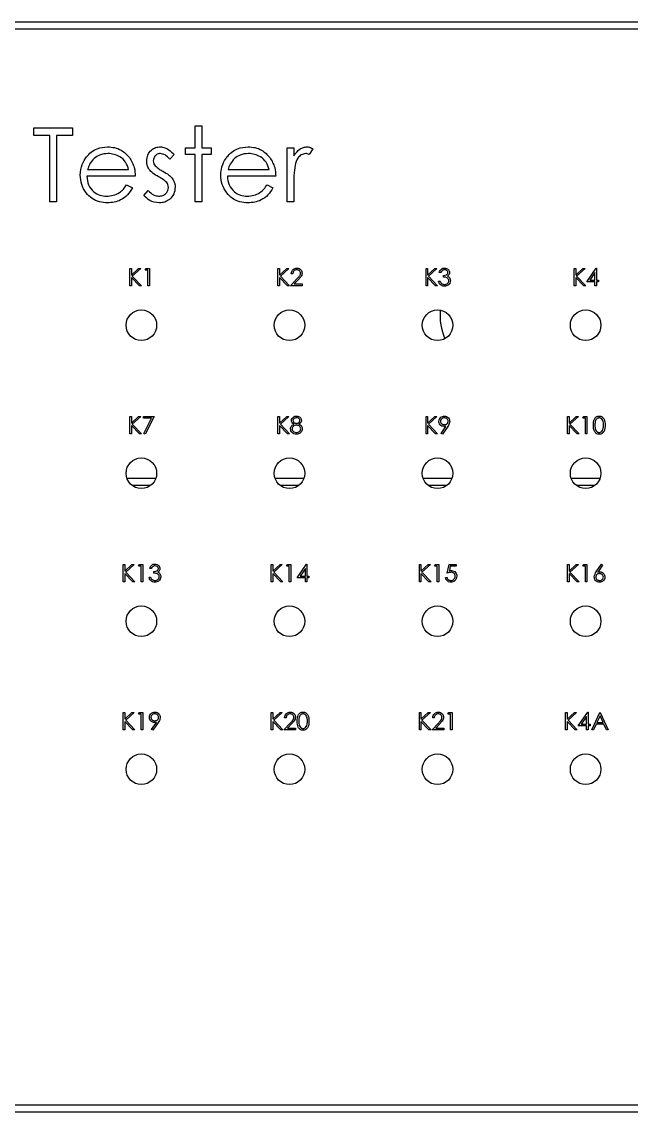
# Model space of a CAD drawing. Header units: millimetres. Extents: x 0 to 589, y 0 to 415.
# Drawn here: x 195.6 to 257.4, y 245 to 355.5 of the extents above; entities that cross this region are included whole.
import ezdxf

# ---------------------------------------------------------------- set-up
doc = ezdxf.new("R2010")
doc.units = ezdxf.units.MM

msp = doc.modelspace()

# ---------------------------------------------------------------- linework, layer by layer
at = {"color": 7, "linetype": 'Continuous', "lineweight": 25}
for p, q in [((137.753, 355.5046), (350.253, 355.5046)), ((350.253, 354.7546), (137.753, 354.7546)), ((213.1953, 344.9469), (213.8684, 344.9469)), ((213.1953, 342.7354), (213.1953, 344.9469)), ((213.8684, 344.9469), (213.8684, 342.7354)), ((196.8492, 344.7546), (200.7915, 344.7546)), ((196.8492, 343.9854), (196.8492, 344.7546)), ((198.4838, 343.9854), (196.8492, 343.9854)), ((198.4838, 337.2546), (198.4838, 343.9854)), ((199.1569, 343.9854), (199.1569, 337.2546)), ((200.7915, 343.9854), (199.1569, 343.9854)), ((200.7915, 344.7546), (200.7915, 343.9854)), ((212.2338, 342.7354), (213.1953, 342.7354)), ((212.2338, 342.0623), (212.2338, 342.7354)), ((213.8684, 342.7354), (214.8299, 342.7354)), ((214.8299, 342.7354), (214.8299, 342.0623)), ((222.5222, 342.7354), (223.1953, 342.7354)), ((222.5222, 337.2546), (222.5222, 342.7354)), ((223.1953, 342.7354), (223.1953, 341.9286)), ((225.1184, 342.6437), (224.7488, 342.0608)), ((211.0799, 342.0518), (210.6232, 341.5815)), ((213.1953, 342.0623), (212.2338, 342.0623)), ((213.1953, 337.2546), (213.1953, 342.0623)), ((213.8684, 342.0623), (213.8684, 337.2546)), ((214.8299, 342.0623), (213.8684, 342.0623)), ((202.3044, 340.5238), (206.4646, 340.5238)), ((216.5352, 340.5238), (220.6953, 340.5238)), ((207.1376, 339.8508), (202.2338, 339.8508)), ((221.3684, 339.8508), (216.4646, 339.8508)), ((206.2512, 338.9854), (206.8492, 338.6714)), ((208.003, 337.9006), (208.4492, 338.4084)), ((220.482, 338.9854), (221.0799, 338.6714)), ((223.1953, 339.0966), (223.1953, 337.2546)), ((199.1569, 337.2546), (198.4838, 337.2546)), ((213.8684, 337.2546), (213.1953, 337.2546)), ((223.1953, 337.2546), (222.5222, 337.2546)), ((206.5864, 330.5046), (206.7434, 330.5046)), ((206.5864, 328.7546), (206.5864, 330.5046)), ((206.7434, 329.8382), (207.4729, 330.5046)), ((206.7434, 330.5046), (206.7434, 329.8382)), ((207.6969, 330.5046), (206.837, 329.7193)), ((207.4729, 330.5046), (207.6969, 330.5046)), ((208.1344, 330.3251), (208.2371, 330.5046)), ((208.2371, 330.5046), (208.5607, 330.5046)), ((208.5607, 330.5046), (208.5607, 328.7546)), ((221.5864, 330.5046), (221.7434, 330.5046)), ((221.5864, 328.7546), (221.5864, 330.5046)), ((221.7434, 329.8382), (222.4729, 330.5046)), ((221.7434, 330.5046), (221.7434, 329.8382)), ((222.6969, 330.5046), (221.837, 329.7193)), ((222.4729, 330.5046), (222.6969, 330.5046)), ((236.5864, 330.5046), (236.7434, 330.5046)), ((236.5864, 328.7546), (236.5864, 330.5046)), ((236.7434, 329.8382), (237.4729, 330.5046)), ((236.7434, 330.5046), (236.7434, 329.8382)), ((237.6969, 330.5046), (236.837, 329.7193)), ((237.4729, 330.5046), (237.6969, 330.5046)), ((251.5864, 330.5046), (251.7434, 330.5046)), ((251.5864, 328.7546), (251.5864, 330.5046)), ((251.7434, 329.8382), (252.4729, 330.5046)), ((251.7434, 330.5046), (251.7434, 329.8382)), ((252.6969, 330.5046), (251.837, 329.7193)), ((252.4729, 330.5046), (252.6969, 330.5046)), ((252.8652, 329.1584), (253.8205, 330.5495)), ((253.8205, 330.5495), (253.8524, 330.5495)), ((253.8524, 330.5495), (253.8524, 329.3379)), ((206.7434, 329.5991), (206.7434, 328.7546)), ((207.555, 328.7546), (206.7434, 329.5991)), ((206.837, 329.7193), (207.7642, 328.7546)), ((208.4037, 330.3251), (208.1344, 330.3251)), ((208.4037, 328.7546), (208.4037, 330.3251)), ((221.7434, 329.5991), (221.7434, 328.7546)), ((222.555, 328.7546), (221.7434, 329.5991)), ((221.837, 329.7193), (222.7642, 328.7546)), ((222.8652, 328.7546), (223.5439, 329.4789)), ((223.0896, 329.9661), (222.9325, 329.9661)), ((223.6778, 329.4014), (223.2399, 328.9341)), ((236.7434, 329.5991), (236.7434, 328.7546)), ((237.555, 328.7546), (236.7434, 329.5991)), ((236.837, 329.7193), (237.7642, 328.7546)), ((238.0896, 330.1008), (237.9325, 330.1008)), ((238.3588, 329.6296), (238.3588, 329.8091)), ((251.7434, 329.5991), (251.7434, 328.7546)), ((252.555, 328.7546), (251.7434, 329.5991)), ((251.837, 329.7193), (252.7642, 328.7546)), ((253.6953, 330.098), (253.1737, 329.3379)), ((253.1737, 329.3379), (253.6953, 329.3379)), ((253.6953, 329.3379), (253.6953, 330.098)), ((253.8524, 329.3379), (254.0543, 329.3379)), ((254.0543, 329.3379), (254.0543, 329.1584)), ((206.7434, 328.7546), (206.5864, 328.7546)), ((207.7642, 328.7546), (207.555, 328.7546)), ((208.5607, 328.7546), (208.4037, 328.7546)), ((221.7434, 328.7546), (221.5864, 328.7546)), ((222.7642, 328.7546), (222.555, 328.7546)), ((224.0543, 328.7546), (222.8652, 328.7546)), ((223.2399, 328.9341), (224.0543, 328.9341)), ((224.0543, 328.9341), (224.0543, 328.7546)), ((236.7434, 328.7546), (236.5864, 328.7546)), ((237.7642, 328.7546), (237.555, 328.7546)), ((237.8652, 329.2258), (238.0222, 329.2258)), ((251.7434, 328.7546), (251.5864, 328.7546)), ((252.7642, 328.7546), (252.555, 328.7546)), ((253.6953, 329.1584), (252.8652, 329.1584)), ((253.6953, 328.7546), (253.6953, 329.1584)), ((253.8524, 328.7546), (253.6953, 328.7546)), ((253.8524, 329.1584), (253.8524, 328.7546)), ((254.0543, 329.1584), (253.8524, 329.1584)), ((206.5864, 315.5046), (206.7434, 315.5046)), ((206.5864, 313.7546), (206.5864, 315.5046)), ((206.7434, 314.8382), (207.4729, 315.5046)), ((206.7434, 315.5046), (206.7434, 314.8382)), ((207.6969, 315.5046), (206.837, 314.7193)), ((207.4729, 315.5046), (207.6969, 315.5046)), ((207.9774, 315.5046), (209.0543, 315.5046)), ((207.9774, 315.3251), (207.9774, 315.5046)), ((208.7886, 315.3251), (207.9774, 315.3251)), ((207.9988, 313.7844), (208.7886, 315.3251)), ((209.0543, 315.5046), (208.1344, 313.7097)), ((221.5864, 315.5046), (221.7434, 315.5046)), ((221.5864, 313.7546), (221.5864, 315.5046)), ((221.7434, 314.8382), (222.4729, 315.5046)), ((221.7434, 315.5046), (221.7434, 314.8382)), ((222.6969, 315.5046), (221.837, 314.7193)), ((222.4729, 315.5046), (222.6969, 315.5046)), ((236.5864, 315.5046), (236.7434, 315.5046)), ((236.5864, 313.7546), (236.5864, 315.5046)), ((236.7434, 314.8382), (237.4729, 315.5046)), ((236.7434, 315.5046), (236.7434, 314.8382)), ((237.6969, 315.5046), (236.837, 314.7193)), ((237.4729, 315.5046), (237.6969, 315.5046)), ((250.9133, 315.5046), (251.0703, 315.5046)), ((250.9133, 313.7546), (250.9133, 315.5046)), ((251.0703, 314.8382), (251.7998, 315.5046)), ((251.0703, 315.5046), (251.0703, 314.8382)), ((252.0239, 315.5046), (251.1639, 314.7193)), ((251.7998, 315.5046), (252.0239, 315.5046)), ((252.4614, 315.3251), (252.5641, 315.5046)), ((252.7306, 315.3251), (252.4614, 315.3251)), ((252.5641, 315.5046), (252.8876, 315.5046)), ((252.7306, 313.7546), (252.7306, 315.3251)), ((252.8876, 315.5046), (252.8876, 313.7546)), ((206.7434, 314.5991), (206.7434, 313.7546)), ((207.555, 313.7546), (206.7434, 314.5991)), ((206.837, 314.7193), (207.7642, 313.7546)), ((221.7434, 314.5991), (221.7434, 313.7546)), ((222.555, 313.7546), (221.7434, 314.5991)), ((221.837, 314.7193), (222.7642, 313.7546)), ((236.7434, 314.5991), (236.7434, 313.7546)), ((237.555, 313.7546), (236.7434, 314.5991)), ((236.837, 314.7193), (237.7642, 313.7546)), ((238.1211, 313.797), (238.6077, 314.5083)), ((238.7854, 314.4978), (238.2466, 313.7097)), ((251.0703, 314.5991), (251.0703, 313.7546)), ((251.8819, 313.7546), (251.0703, 314.5991)), ((251.1639, 314.7193), (252.0912, 313.7546)), ((206.7434, 313.7546), (206.5864, 313.7546)), ((207.7642, 313.7546), (207.555, 313.7546)), ((208.1344, 313.7097), (207.9988, 313.7844)), ((221.7434, 313.7546), (221.5864, 313.7546)), ((222.7642, 313.7546), (222.555, 313.7546)), ((236.7434, 313.7546), (236.5864, 313.7546)), ((237.7642, 313.7546), (237.555, 313.7546)), ((238.2466, 313.7097), (238.1211, 313.797)), ((251.0703, 313.7546), (250.9133, 313.7546)), ((252.0912, 313.7546), (251.8819, 313.7546)), ((252.8876, 313.7546), (252.7306, 313.7546)), ((206.2859, 309.2546), (209.2202, 309.2546)), ((208.6695, 308.5046), (206.8365, 308.5046)), ((221.2859, 309.2546), (224.2202, 309.2546)), ((223.6695, 308.5046), (221.8365, 308.5046)), ((236.2859, 309.2546), (239.2202, 309.2546)), ((238.6695, 308.5046), (236.8365, 308.5046)), ((251.2859, 309.2546), (254.2202, 309.2546)), ((253.6695, 308.5046), (251.8365, 308.5046)), ((205.9133, 300.5046), (206.0703, 300.5046)), ((205.9133, 298.7546), (205.9133, 300.5046)), ((206.0703, 299.8382), (206.7998, 300.5046)), ((206.0703, 300.5046), (206.0703, 299.8382)), ((206.0703, 299.5991), (206.0703, 298.7546)), ((206.8819, 298.7546), (206.0703, 299.5991)), ((207.0239, 300.5046), (206.1639, 299.7193)), ((206.1639, 299.7193), (207.0912, 298.7546)), ((206.7998, 300.5046), (207.0239, 300.5046)), ((207.4614, 300.3251), (207.5641, 300.5046)), ((207.7306, 300.3251), (207.4614, 300.3251)), ((207.5641, 300.5046), (207.8876, 300.5046)), ((207.7306, 298.7546), (207.7306, 300.3251)), ((207.8876, 300.5046), (207.8876, 298.7546)), ((208.7626, 300.1008), (208.6056, 300.1008)), ((209.0319, 299.6296), (209.0319, 299.8091)), ((220.9133, 300.5046), (221.0703, 300.5046)), ((220.9133, 298.7546), (220.9133, 300.5046)), ((221.0703, 299.8382), (221.7998, 300.5046)), ((221.0703, 300.5046), (221.0703, 299.8382)), ((221.0703, 299.5991), (221.0703, 298.7546)), ((221.8819, 298.7546), (221.0703, 299.5991)), ((222.0239, 300.5046), (221.1639, 299.7193)), ((221.1639, 299.7193), (222.0912, 298.7546)), ((221.7998, 300.5046), (222.0239, 300.5046)), ((222.4614, 300.3251), (222.5641, 300.5046)), ((222.7306, 300.3251), (222.4614, 300.3251)), ((222.5641, 300.5046), (222.8876, 300.5046)), ((222.7306, 298.7546), (222.7306, 300.3251)), ((222.8876, 300.5046), (222.8876, 298.7546)), ((223.5383, 299.1584), (224.4936, 300.5495)), ((224.3684, 300.098), (223.8468, 299.3379)), ((224.3684, 299.3379), (224.3684, 300.098)), ((224.4936, 300.5495), (224.5255, 300.5495)), ((224.5255, 300.5495), (224.5255, 299.3379)), ((235.9133, 300.5046), (236.0703, 300.5046)), ((235.9133, 298.7546), (235.9133, 300.5046)), ((236.0703, 299.8382), (236.7998, 300.5046)), ((236.0703, 300.5046), (236.0703, 299.8382)), ((236.0703, 299.5991), (236.0703, 298.7546)), ((236.8819, 298.7546), (236.0703, 299.5991)), ((237.0239, 300.5046), (236.1639, 299.7193)), ((236.1639, 299.7193), (237.0912, 298.7546)), ((236.7998, 300.5046), (237.0239, 300.5046)), ((237.4614, 300.3251), (237.5641, 300.5046)), ((237.7306, 300.3251), (237.4614, 300.3251)), ((237.5641, 300.5046), (237.8876, 300.5046)), ((237.7306, 298.7546), (237.7306, 300.3251)), ((237.8876, 300.5046), (237.8876, 298.7546)), ((238.7402, 299.6296), (238.9197, 300.5046)), ((238.9197, 300.5046), (239.6376, 300.5046)), ((239.0424, 300.3251), (238.9481, 299.8648)), ((239.6376, 300.3251), (239.0424, 300.3251)), ((239.6376, 300.5046), (239.6376, 300.3251)), ((250.9133, 300.5046), (251.0703, 300.5046)), ((250.9133, 298.7546), (250.9133, 300.5046)), ((251.0703, 299.8382), (251.7998, 300.5046)), ((251.0703, 300.5046), (251.0703, 299.8382)), ((251.0703, 299.5991), (251.0703, 298.7546)), ((251.8819, 298.7546), (251.0703, 299.5991)), ((252.0239, 300.5046), (251.1639, 299.7193)), ((251.1639, 299.7193), (252.0912, 298.7546)), ((251.7998, 300.5046), (252.0239, 300.5046)), ((252.4614, 300.3251), (252.5641, 300.5046)), ((252.7306, 300.3251), (252.4614, 300.3251)), ((252.5641, 300.5046), (252.8876, 300.5046)), ((252.7306, 298.7546), (252.7306, 300.3251)), ((252.8876, 300.5046), (252.8876, 298.7546)), ((253.8236, 299.7509), (254.346, 300.5495)), ((254.4669, 300.4545), (254.0045, 299.7474)), ((254.346, 300.5495), (254.4669, 300.4545)), ((206.0703, 298.7546), (205.9133, 298.7546)), ((207.0912, 298.7546), (206.8819, 298.7546)), ((207.8876, 298.7546), (207.7306, 298.7546)), ((208.5383, 299.2258), (208.6953, 299.2258)), ((221.0703, 298.7546), (220.9133, 298.7546)), ((222.0912, 298.7546), (221.8819, 298.7546)), ((222.8876, 298.7546), (222.7306, 298.7546)), ((224.3684, 299.1584), (223.5383, 299.1584)), ((223.8468, 299.3379), (224.3684, 299.3379)), ((224.3684, 298.7546), (224.3684, 299.1584)), ((224.5255, 298.7546), (224.3684, 298.7546)), ((224.5255, 299.3379), (224.7274, 299.3379)), ((224.5255, 299.1584), (224.5255, 298.7546)), ((224.7274, 299.1584), (224.5255, 299.1584)), ((224.7274, 299.3379), (224.7274, 299.1584)), ((236.0703, 298.7546), (235.9133, 298.7546)), ((237.0912, 298.7546), (236.8819, 298.7546)), ((237.8876, 298.7546), (237.7306, 298.7546)), ((238.5607, 299.2033), (238.7178, 299.2033)), ((251.0703, 298.7546), (250.9133, 298.7546)), ((252.0912, 298.7546), (251.8819, 298.7546)), ((252.8876, 298.7546), (252.7306, 298.7546)), ((205.9133, 285.5046), (206.0703, 285.5046)), ((205.9133, 283.7546), (205.9133, 285.5046)), ((206.0703, 284.8382), (206.7998, 285.5046)), ((206.0703, 285.5046), (206.0703, 284.8382)), ((207.0239, 285.5046), (206.1639, 284.7193)), ((206.7998, 285.5046), (207.0239, 285.5046)), ((207.4614, 285.3251), (207.5641, 285.5046)), ((207.7306, 285.3251), (207.4614, 285.3251)), ((207.5641, 285.5046), (207.8876, 285.5046)), ((207.7306, 283.7546), (207.7306, 285.3251)), ((207.8876, 285.5046), (207.8876, 283.7546)), ((220.9133, 285.5046), (221.0703, 285.5046)), ((220.9133, 283.7546), (220.9133, 285.5046)), ((221.0703, 284.8382), (221.7998, 285.5046)), ((221.0703, 285.5046), (221.0703, 284.8382)), ((222.0239, 285.5046), (221.1639, 284.7193)), ((221.7998, 285.5046), (222.0239, 285.5046)), ((235.9133, 285.5046), (236.0703, 285.5046)), ((235.9133, 283.7546), (235.9133, 285.5046)), ((236.0703, 284.8382), (236.7998, 285.5046)), ((236.0703, 285.5046), (236.0703, 284.8382)), ((237.0239, 285.5046), (236.1639, 284.7193)), ((236.7998, 285.5046), (237.0239, 285.5046)), ((238.8075, 285.3251), (238.9102, 285.5046)), ((239.0767, 285.3251), (238.8075, 285.3251)), ((238.9102, 285.5046), (239.2338, 285.5046)), ((239.0767, 283.7546), (239.0767, 285.3251)), ((239.2338, 285.5046), (239.2338, 283.7546)), ((250.7274, 285.5046), (250.8844, 285.5046)), ((250.7274, 283.7546), (250.7274, 285.5046)), ((250.8844, 284.8382), (251.6139, 285.5046)), ((250.8844, 285.5046), (250.8844, 284.8382)), ((251.838, 285.5046), (250.978, 284.7193)), ((251.6139, 285.5046), (251.838, 285.5046)), ((252.0062, 284.1584), (252.9615, 285.5495)), ((252.8364, 285.098), (252.3147, 284.3379)), ((252.8364, 284.3379), (252.8364, 285.098)), ((252.9615, 285.5495), (252.9934, 285.5495)), ((252.9934, 285.5495), (252.9934, 284.3379)), ((253.3748, 283.7546), (254.2049, 285.5046)), ((254.2144, 285.1635), (253.8975, 284.495)), ((254.2049, 285.5046), (254.2274, 285.5046)), ((254.5229, 284.495), (254.2144, 285.1635)), ((254.2274, 285.5046), (255.0351, 283.7546)), ((206.0703, 284.5991), (206.0703, 283.7546)), ((206.8819, 283.7546), (206.0703, 284.5991)), ((206.1639, 284.7193), (207.0912, 283.7546)), ((208.7942, 283.797), (209.2808, 284.5083)), ((209.4585, 284.4978), (208.9197, 283.7097)), ((221.0703, 284.5991), (221.0703, 283.7546)), ((221.8819, 283.7546), (221.0703, 284.5991)), ((221.1639, 284.7193), (222.0912, 283.7546)), ((222.1921, 283.7546), (222.8708, 284.4789)), ((222.4165, 284.9661), (222.2594, 284.9661)), ((223.0047, 284.4014), (222.5669, 283.9341)), ((236.0703, 284.5991), (236.0703, 283.7546)), ((236.8819, 283.7546), (236.0703, 284.5991)), ((236.1639, 284.7193), (237.0912, 283.7546)), ((237.1921, 283.7546), (237.8708, 284.4789)), ((237.4165, 284.9661), (237.2594, 284.9661)), ((238.0047, 284.4014), (237.5669, 283.9341)), ((250.8844, 284.5991), (250.8844, 283.7546)), ((251.696, 283.7546), (250.8844, 284.5991)), ((250.978, 284.7193), (251.9053, 283.7546)), ((252.8364, 284.1584), (252.0062, 284.1584)), ((252.3147, 284.3379), (252.8364, 284.3379)), ((252.8364, 283.7546), (252.8364, 284.1584)), ((252.9934, 284.3379), (253.1953, 284.3379)), ((252.9934, 284.1584), (252.9934, 283.7546)), ((253.1953, 284.1584), (252.9934, 284.1584)), ((253.1953, 284.3379), (253.1953, 284.1584)), ((253.8123, 284.3155), (253.5462, 283.7546)), ((254.6056, 284.3155), (253.8123, 284.3155)), ((253.8975, 284.495), (254.5229, 284.495)), ((254.8643, 283.7546), (254.6056, 284.3155)), ((206.0703, 283.7546), (205.9133, 283.7546)), ((207.0912, 283.7546), (206.8819, 283.7546)), ((207.8876, 283.7546), (207.7306, 283.7546)), ((208.9197, 283.7097), (208.7942, 283.797)), ((221.0703, 283.7546), (220.9133, 283.7546)), ((222.0912, 283.7546), (221.8819, 283.7546)), ((223.3812, 283.7546), (222.1921, 283.7546)), ((222.5669, 283.9341), (223.3812, 283.9341)), ((223.3812, 283.9341), (223.3812, 283.7546)), ((236.0703, 283.7546), (235.9133, 283.7546)), ((237.0912, 283.7546), (236.8819, 283.7546)), ((238.3812, 283.7546), (237.1921, 283.7546)), ((237.5669, 283.9341), (238.3812, 283.9341)), ((238.3812, 283.9341), (238.3812, 283.7546)), ((239.2338, 283.7546), (239.0767, 283.7546)), ((250.8844, 283.7546), (250.7274, 283.7546)), ((251.9053, 283.7546), (251.696, 283.7546)), ((252.9934, 283.7546), (252.8364, 283.7546)), ((253.5462, 283.7546), (253.3748, 283.7546)), ((255.0351, 283.7546), (254.8643, 283.7546)), ((252.4115, 281.2665), (252.158, 281.1859)), ((137.753, 245.7546), (350.253, 245.7546)), ((350.253, 245.0046), (137.753, 245.0046))]:
    msp.add_line(p, q, dxfattribs=at)
for centre in [(207.753, 324.7546), (222.753, 324.7546), (237.753, 324.7546), (252.753, 324.7546), (207.753, 309.7546), (222.753, 309.7546), (237.753, 309.7546), (252.753, 309.7546), (207.753, 294.7546), (222.753, 294.7546), (237.753, 294.7546), (252.753, 294.7546), (207.753, 279.7546), (222.753, 279.7546), (237.753, 279.7546), (252.753, 279.7546)]:
    msp.add_circle(centre, 1.55, dxfattribs=at)
msp.add_arc((244.003, 325.7546), 6, 174.972964, 203.20759, dxfattribs=at)
for points, knots in [([(202.1917, 341.8099), (202.345, 341.9817), (202.6513, 342.3252), (203.3788, 342.7434), (203.972, 342.7981), (204.3341, 342.8315)], [0, 0, 0, 0, 0.28051845, 0.56081063, 1, 1, 1, 1]), ([(204.3341, 342.8315), (204.572, 342.817), (205.0475, 342.7878), (205.861, 342.4804), (206.2834, 342.0285), (206.5412, 341.7528)], [0, 0, 0, 0, 0.28060974, 0.56098118, 1, 1, 1, 1]), ([(208.2915, 341.3937), (208.3114, 341.6035), (208.3513, 342.0228), (208.7168, 342.503), (209.1825, 342.7921), (209.5119, 342.8184), (209.6767, 342.8315)], [0, 0, 0, 0, 0.2799361, 0.55943715, 0.77961067, 1, 1, 1, 1]), ([(209.6767, 342.8315), (209.8307, 342.8142), (210.139, 342.7796), (210.6279, 342.503), (210.9085, 342.2229), (211.0799, 342.0518)], [0, 0, 0, 0, 0.27955314, 0.55970295, 1, 1, 1, 1]), ([(216.4225, 341.8099), (216.5757, 341.9817), (216.8821, 342.3252), (217.6096, 342.7434), (218.2028, 342.7981), (218.5649, 342.8315)], [0, 0, 0, 0, 0.28051845, 0.56081063, 1, 1, 1, 1]), ([(218.5649, 342.8315), (218.8028, 342.817), (219.2782, 342.7878), (220.0918, 342.4804), (220.5142, 342.0285), (220.7719, 341.7528)], [0, 0, 0, 0, 0.28060974, 0.56098118, 1, 1, 1, 1]), ([(223.1953, 341.9286), (223.3836, 342.186), (223.6463, 342.5451), (224.1614, 342.7982), (224.4088, 342.8204), (224.5325, 342.8315)], [0, 0, 0, 0, 0.558787711, 0.779481113, 1, 1, 1, 1]), ([(224.5325, 342.8315), (224.6488, 342.8176), (224.8569, 342.7928), (225.0384, 342.6893), (225.1184, 342.6437)], [0, 0, 0, 0, 0.559243101, 1, 1, 1, 1]), ([(201.5607, 339.98), (201.594, 340.3522), (201.6536, 341.0177), (202.0271, 341.5676), (202.1917, 341.8099)], [0, 0, 0, 0, 0.55942714, 1, 1, 1, 1]), ([(202.9564, 341.6446), (202.7929, 341.4595), (202.5001, 341.1281), (202.3643, 340.7088), (202.3044, 340.5238)], [0, 0, 0, 0, 0.55879532, 1, 1, 1, 1]), ([(204.3687, 342.1584), (204.0779, 342.1332), (203.558, 342.088), (203.1404, 341.7802), (202.9564, 341.6446)], [0, 0, 0, 0, 0.5594582, 1, 1, 1, 1]), ([(206.4646, 340.5238), (206.3822, 340.7834), (206.2179, 341.3015), (205.6422, 341.8232), (205.004, 342.1084), (204.5805, 342.1418), (204.3687, 342.1584)], [0, 0, 0, 0, 0.28013819, 0.55919443, 0.77959768, 1, 1, 1, 1]), ([(206.5412, 341.7528), (206.7364, 341.4231), (207.0857, 340.8331), (207.1217, 340.1514), (207.1376, 339.8508)], [0, 0, 0, 0, 0.55889682, 1, 1, 1, 1]), ([(209.6767, 342.1584), (209.5701, 342.1444), (209.3568, 342.1163), (209.1303, 341.9089), (208.9873, 341.672), (208.9721, 341.5045), (208.9646, 341.4208)], [0, 0, 0, 0, 0.27931289, 0.55907152, 0.77951776, 1, 1, 1, 1]), ([(210.6232, 341.5815), (210.4787, 341.747), (210.2217, 342.0414), (209.8427, 342.1228), (209.6767, 342.1584)], [0, 0, 0, 0, 0.56204545, 1, 1, 1, 1]), ([(215.7915, 339.98), (215.8248, 340.3522), (215.8844, 341.0177), (216.2579, 341.5676), (216.4225, 341.8099)], [0, 0, 0, 0, 0.55942714, 1, 1, 1, 1]), ([(217.1872, 341.6446), (217.0236, 341.4595), (216.7309, 341.1281), (216.5951, 340.7088), (216.5352, 340.5238)], [0, 0, 0, 0, 0.55879532, 1, 1, 1, 1]), ([(218.5995, 342.1584), (218.3086, 342.1332), (217.7888, 342.088), (217.3712, 341.7802), (217.1872, 341.6446)], [0, 0, 0, 0, 0.559458199, 1, 1, 1, 1]), ([(220.6953, 340.5238), (220.613, 340.7834), (220.4487, 341.3015), (219.873, 341.8232), (219.2347, 342.1084), (218.8112, 342.1418), (218.5995, 342.1584)], [0, 0, 0, 0, 0.28013819, 0.55919443, 0.77959768, 1, 1, 1, 1]), ([(220.7719, 341.7528), (220.9672, 341.4231), (221.3164, 340.8331), (221.3525, 340.1514), (221.3684, 339.8508)], [0, 0, 0, 0, 0.55889682, 1, 1, 1, 1]), ([(224.4048, 342.1584), (224.2463, 342.124), (223.9281, 342.0547), (223.5199, 341.6133), (223.3931, 341.2188), (223.3155, 340.9776)], [0, 0, 0, 0, 0.2783358, 0.55876808, 1, 1, 1, 1]), ([(224.7488, 342.0608), (224.6873, 342.0893), (224.5776, 342.1403), (224.4575, 342.1529), (224.4048, 342.1584)], [0, 0, 0, 0, 0.560395688, 1, 1, 1, 1]), ([(208.5424, 340.5494), (208.4609, 340.6972), (208.3152, 340.9615), (208.2987, 341.2616), (208.2915, 341.3937)], [0, 0, 0, 0, 0.559586814, 1, 1, 1, 1]), ([(209.4874, 339.8012), (209.2877, 339.9127), (208.9315, 340.1115), (208.6612, 340.4157), (208.5424, 340.5494)], [0, 0, 0, 0, 0.56065905, 1, 1, 1, 1]), ([(208.9646, 341.4208), (208.9769, 341.3192), (208.9989, 341.1375), (209.1044, 340.989), (209.1509, 340.9235)], [0, 0, 0, 0, 0.55905389, 1, 1, 1, 1]), ([(209.1509, 340.9235), (209.2845, 340.801), (209.5236, 340.5818), (209.8081, 340.4269), (209.9336, 340.3586)], [0, 0, 0, 0, 0.55901781, 1, 1, 1, 1]), ([(209.9336, 340.3586), (210.1409, 340.2433), (210.5106, 340.0377), (210.7955, 339.7262), (210.9207, 339.5893)], [0, 0, 0, 0, 0.56064858, 1, 1, 1, 1]), ([(223.3155, 340.9776), (223.2712, 340.628), (223.192, 340.0032), (223.1943, 339.3738), (223.1953, 339.0966)], [0, 0, 0, 0, 0.55963604, 1, 1, 1, 1]), ([(204.3176, 337.1584), (204.0428, 337.175), (203.4936, 337.2081), (202.725, 337.5587), (202.1109, 338.1873), (201.6489, 339.0079), (201.5901, 339.656), (201.5607, 339.98)], [0, 0, 0, 0, 0.18693718, 0.37348017, 0.5601208, 0.78009287, 1, 1, 1, 1]), ([(202.2338, 339.8508), (202.2683, 339.5538), (202.3372, 338.9605), (202.8676, 338.2888), (203.533, 337.8889), (203.9999, 337.8507), (204.2335, 337.8315)], [0, 0, 0, 0, 0.27996312, 0.55935886, 0.77952556, 1, 1, 1, 1]), ([(210.3182, 339.2363), (210.1746, 339.3583), (209.9177, 339.5767), (209.6191, 339.7325), (209.4874, 339.8012)], [0, 0, 0, 0, 0.55907441, 1, 1, 1, 1]), ([(210.503, 338.7134), (210.4931, 338.8202), (210.4754, 339.0111), (210.3663, 339.1674), (210.3182, 339.2363)], [0, 0, 0, 0, 0.55960297, 1, 1, 1, 1]), ([(210.9207, 339.5893), (211.0037, 339.4413), (211.1522, 339.1767), (211.1688, 338.8749), (211.1761, 338.742)], [0, 0, 0, 0, 0.55946586, 1, 1, 1, 1]), ([(218.5484, 337.1584), (218.2735, 337.175), (217.7244, 337.2081), (216.9558, 337.5587), (216.3417, 338.1873), (215.8797, 339.0079), (215.8209, 339.656), (215.7915, 339.98)], [0, 0, 0, 0, 0.18693718, 0.37348017, 0.5601208, 0.78009287, 1, 1, 1, 1]), ([(216.4646, 339.8508), (216.499, 339.5538), (216.5679, 338.9605), (217.0984, 338.2888), (217.7638, 337.8889), (218.2306, 337.8507), (218.4643, 337.8315)], [0, 0, 0, 0, 0.27996312, 0.55935886, 0.77952556, 1, 1, 1, 1]), ([(204.2335, 337.8315), (204.4606, 337.8504), (204.9148, 337.8883), (205.5087, 338.1464), (205.9466, 338.5432), (206.1496, 338.8379), (206.2512, 338.9854)], [0, 0, 0, 0, 0.27990087, 0.55970057, 0.77953561, 1, 1, 1, 1]), ([(206.8492, 338.6714), (206.6963, 338.422), (206.3908, 337.9235), (205.7151, 337.4443), (205.0044, 337.1907), (204.5467, 337.1692), (204.3176, 337.1584)], [0, 0, 0, 0, 0.28003982, 0.55964987, 0.77969564, 1, 1, 1, 1]), ([(208.4492, 338.4084), (208.6196, 338.2347), (208.9233, 337.925), (209.3487, 337.86), (209.5355, 337.8315)], [0, 0, 0, 0, 0.56083312, 1, 1, 1, 1]), ([(209.5355, 337.8315), (209.6718, 337.8453), (209.9443, 337.8729), (210.2579, 338.1035), (210.4675, 338.3923), (210.4912, 338.6064), (210.503, 338.7134)], [0, 0, 0, 0, 0.279988072, 0.559745218, 0.779962802, 1, 1, 1, 1]), ([(211.1761, 338.742), (211.1488, 338.5061), (211.0942, 338.0342), (210.6579, 337.5113), (210.1262, 337.2022), (209.7555, 337.173), (209.57, 337.1584)], [0, 0, 0, 0, 0.27954827, 0.55922554, 0.77947533, 1, 1, 1, 1]), ([(218.4643, 337.8315), (218.6914, 337.8504), (219.1455, 337.8883), (219.7394, 338.1464), (220.1774, 338.5432), (220.3804, 338.8379), (220.482, 338.9854)], [0, 0, 0, 0, 0.27990087, 0.55970057, 0.77953561, 1, 1, 1, 1]), ([(221.0799, 338.6714), (220.9271, 338.422), (220.6216, 337.9235), (219.9459, 337.4443), (219.2352, 337.1907), (218.7774, 337.1692), (218.5484, 337.1584)], [0, 0, 0, 0, 0.28003982, 0.55964987, 0.77969564, 1, 1, 1, 1]), ([(209.57, 337.1584), (209.2298, 337.2021), (208.6216, 337.28), (208.1922, 337.7108), (208.003, 337.9006)], [0, 0, 0, 0, 0.55928906, 1, 1, 1, 1]), ([(222.9325, 329.9661), (222.9427, 330.0512), (222.9631, 330.2212), (223.1124, 330.4156), (223.3024, 330.5323), (223.4362, 330.5438), (223.5032, 330.5495)], [0, 0, 0, 0, 0.28002908, 0.55951459, 0.77966753, 1, 1, 1, 1]), ([(223.5032, 330.5495), (223.5812, 330.5422), (223.7372, 330.5276), (223.9104, 330.3851), (224.0153, 330.2122), (224.0264, 330.0902), (224.0319, 330.0292)], [0, 0, 0, 0, 0.2798903, 0.55922373, 0.77958237, 1, 1, 1, 1]), ([(237.9325, 330.1008), (237.9527, 330.1681), (237.9929, 330.3024), (238.1267, 330.4512), (238.2885, 330.5366), (238.3984, 330.5452), (238.4534, 330.5495)], [0, 0, 0, 0, 0.28028774, 0.55967968, 0.77974654, 1, 1, 1, 1]), ([(238.4534, 330.5495), (238.5243, 330.5419), (238.6659, 330.5267), (238.8354, 330.4142), (238.9431, 330.2616), (238.9574, 330.1504), (238.9646, 330.0948)], [0, 0, 0, 0, 0.28008496, 0.55986833, 0.78009915, 1, 1, 1, 1]), ([(223.4952, 330.37), (223.4354, 330.3639), (223.3159, 330.3517), (223.1809, 330.2426), (223.1082, 330.1056), (223.0958, 330.0127), (223.0896, 329.9661)], [0, 0, 0, 0, 0.27969874, 0.55884664, 0.77917619, 1, 1, 1, 1]), ([(223.8748, 330.0152), (223.8675, 330.0693), (223.8527, 330.1777), (223.7459, 330.2922), (223.6229, 330.3603), (223.5377, 330.3667), (223.4952, 330.37)], [0, 0, 0, 0, 0.27912577, 0.55897835, 0.77935005, 1, 1, 1, 1]), ([(223.5439, 329.4789), (223.6278, 329.5653), (223.7447, 329.6856), (223.8607, 329.8723), (223.8701, 329.9676), (223.8748, 330.0152)], [0, 0, 0, 0, 0.56071723, 0.78053212, 1, 1, 1, 1]), ([(224.0319, 330.0292), (224.0248, 329.9598), (224.0105, 329.8209), (223.8706, 329.611), (223.751, 329.481), (223.6778, 329.4014)], [0, 0, 0, 0, 0.279287894, 0.559153784, 1, 1, 1, 1]), ([(238.4555, 330.37), (238.41, 330.3664), (238.3192, 330.3591), (238.1745, 330.2716), (238.1218, 330.1656), (238.0896, 330.1008)], [0, 0, 0, 0, 0.28063596, 0.56036441, 1, 1, 1, 1]), ([(238.3588, 329.8091), (238.4576, 329.8182), (238.6059, 329.8319), (238.7509, 329.9346), (238.8005, 330.0217), (238.8052, 330.0709), (238.8075, 330.0955)], [0, 0, 0, 0, 0.49941848, 0.74901596, 0.87454371, 1, 1, 1, 1]), ([(238.8972, 329.2594), (238.8947, 329.2899), (238.8896, 329.351), (238.8351, 329.4613), (238.6723, 329.6121), (238.4842, 329.6226), (238.3588, 329.6296)], [0, 0, 0, 0, 0.12558702, 0.25119068, 0.50060497, 1, 1, 1, 1]), ([(238.8075, 330.0955), (238.7986, 330.1413), (238.7808, 330.2333), (238.6469, 330.3466), (238.528, 330.3611), (238.4555, 330.37)], [0, 0, 0, 0, 0.27885899, 0.56007424, 1, 1, 1, 1]), ([(238.9646, 330.0948), (238.9617, 330.0544), (238.956, 329.9735), (238.893, 329.8392), (238.8105, 329.7744), (238.7602, 329.7348)], [0, 0, 0, 0, 0.28050821, 0.56079232, 1, 1, 1, 1]), ([(238.7602, 329.7348), (238.8009, 329.7135), (238.8737, 329.6755), (238.9266, 329.613), (238.9498, 329.5854)], [0, 0, 0, 0, 0.55979451, 1, 1, 1, 1]), ([(238.9498, 329.5854), (238.9834, 329.5319), (239.0434, 329.4361), (239.051, 329.3239), (239.0543, 329.2745)], [0, 0, 0, 0, 0.55941908, 1, 1, 1, 1]), ([(238.4489, 328.7097), (238.3686, 328.7168), (238.2082, 328.7308), (238.0188, 328.8652), (237.9088, 329.042), (237.8797, 329.1644), (237.8652, 329.2258)], [0, 0, 0, 0, 0.279885901, 0.558978536, 0.77926287, 1, 1, 1, 1]), ([(238.0222, 329.2258), (238.0383, 329.1749), (238.0668, 329.0841), (238.1311, 329.0145), (238.1593, 328.9839)], [0, 0, 0, 0, 0.56069443, 1, 1, 1, 1]), ([(238.1593, 328.9839), (238.2096, 328.9524), (238.2996, 328.8961), (238.4051, 328.8913), (238.4517, 328.8892)], [0, 0, 0, 0, 0.55874795, 1, 1, 1, 1]), ([(239.0543, 329.2745), (239.0417, 329.1886), (239.0166, 329.0168), (238.8524, 328.828), (238.6522, 328.7254), (238.5167, 328.715), (238.4489, 328.7097)], [0, 0, 0, 0, 0.279304, 0.55883826, 0.77927695, 1, 1, 1, 1]), ([(238.4517, 328.8892), (238.5124, 328.8933), (238.6335, 328.9014), (238.7801, 328.9922), (238.8796, 329.1168), (238.8914, 329.2119), (238.8972, 329.2594)], [0, 0, 0, 0, 0.280599066, 0.560150946, 0.780302577, 1, 1, 1, 1]), ([(222.9549, 315.1004), (222.9673, 315.1705), (222.9922, 315.3108), (223.1366, 315.4562), (223.3014, 315.5361), (223.4123, 315.545), (223.4678, 315.5495)], [0, 0, 0, 0, 0.27880576, 0.55845725, 0.77915951, 1, 1, 1, 1]), ([(223.2105, 314.7295), (223.1354, 314.7794), (223.0304, 314.849), (222.9638, 314.9962), (222.9579, 315.0657), (222.9549, 315.1004)], [0, 0, 0, 0, 0.557752176, 0.778932418, 1, 1, 1, 1]), ([(223.459, 315.37), (223.4131, 315.3669), (223.3212, 315.3607), (223.2086, 315.2961), (223.1268, 315.2062), (223.1169, 315.134), (223.112, 315.098)], [0, 0, 0, 0, 0.28065066, 0.56056555, 0.78062036, 1, 1, 1, 1]), ([(223.112, 315.098), (223.1218, 315.0516), (223.1414, 314.9584), (223.2454, 314.8703), (223.3544, 314.8172), (223.4284, 314.8118), (223.4654, 314.8091)], [0, 0, 0, 0, 0.2777214, 0.55822362, 0.77907158, 1, 1, 1, 1]), ([(223.8075, 315.1015), (223.7981, 315.1464), (223.7793, 315.2366), (223.6504, 315.3529), (223.5316, 315.3635), (223.459, 315.37)], [0, 0, 0, 0, 0.27897114, 0.55991878, 1, 1, 1, 1]), ([(223.4654, 314.8091), (223.5118, 314.814), (223.6045, 314.8239), (223.7169, 314.8948), (223.7904, 314.9927), (223.8018, 315.0652), (223.8075, 315.1015)], [0, 0, 0, 0, 0.28023702, 0.56014541, 0.78043479, 1, 1, 1, 1]), ([(223.4678, 315.5495), (223.5376, 315.5418), (223.6771, 315.5265), (223.8407, 315.4109), (223.9444, 315.2598), (223.9579, 315.1502), (223.9646, 315.0955)], [0, 0, 0, 0, 0.27992887, 0.55962291, 0.7799456, 1, 1, 1, 1]), ([(223.9646, 315.0955), (223.9606, 315.0519), (223.9528, 314.9646), (223.8698, 314.8267), (223.7743, 314.7664), (223.716, 314.7295)], [0, 0, 0, 0, 0.280158908, 0.560242954, 1, 1, 1, 1]), ([(237.8876, 315.0135), (237.8972, 315.0943), (237.9163, 315.2559), (238.0709, 315.4315), (238.2549, 315.5319), (238.3814, 315.5436), (238.4447, 315.5495)], [0, 0, 0, 0, 0.27953837, 0.55885101, 0.77945231, 1, 1, 1, 1]), ([(238.4236, 314.495), (238.3457, 314.5034), (238.1899, 314.5201), (238.0134, 314.6581), (237.9038, 314.8297), (237.893, 314.9522), (237.8876, 315.0135)], [0, 0, 0, 0, 0.2798143, 0.55948851, 0.77963512, 1, 1, 1, 1]), ([(238.4366, 315.37), (238.382, 315.3647), (238.2729, 315.3541), (238.1447, 315.2659), (238.0587, 315.151), (238.0494, 315.0651), (238.0447, 315.0222)], [0, 0, 0, 0, 0.28009213, 0.56001055, 0.78013051, 1, 1, 1, 1]), ([(238.0447, 315.0222), (238.0536, 314.9666), (238.0713, 314.8549), (238.1913, 314.7453), (238.3212, 314.6835), (238.4089, 314.6775), (238.4527, 314.6745)], [0, 0, 0, 0, 0.27847246, 0.55842362, 0.77909763, 1, 1, 1, 1]), ([(238.8299, 315.0222), (238.8218, 315.0768), (238.8055, 315.1863), (238.6916, 315.2968), (238.5655, 315.3609), (238.4796, 315.367), (238.4366, 315.37)], [0, 0, 0, 0, 0.27872193, 0.55856931, 0.77917115, 1, 1, 1, 1]), ([(238.4447, 315.5495), (238.5242, 315.5401), (238.6832, 315.5214), (238.8636, 315.3786), (238.9681, 315.1989), (238.9807, 315.0741), (238.987, 315.0117)], [0, 0, 0, 0, 0.27972987, 0.55916331, 0.77961164, 1, 1, 1, 1]), ([(238.4527, 314.6745), (238.5067, 314.6788), (238.6145, 314.6875), (238.7405, 314.7775), (238.8178, 314.8954), (238.8259, 314.98), (238.8299, 315.0222)], [0, 0, 0, 0, 0.28031929, 0.55952988, 0.77975279, 1, 1, 1, 1]), ([(238.987, 315.0117), (238.9693, 314.9079), (238.9377, 314.722), (238.8321, 314.5665), (238.7854, 314.4978)], [0, 0, 0, 0, 0.5581895, 1, 1, 1, 1]), ([(253.5383, 314.6289), (253.545, 314.8379), (253.5535, 315.0994), (253.7166, 315.3623), (253.8302, 315.4667), (253.9699, 315.537), (254.0722, 315.5453), (254.1234, 315.5495)], [0, 0, 0, 0, 0.498702037, 0.624176517, 0.749467487, 0.874745289, 1, 1, 1, 1]), ([(254.1286, 315.37), (254.0885, 315.366), (254.0082, 315.358), (253.9018, 315.2964), (253.8169, 315.2104), (253.7011, 314.9973), (253.6979, 314.7929), (253.6953, 314.6296)], [0, 0, 0, 0, 0.12513878, 0.25041818, 0.37551888, 0.50084712, 1, 1, 1, 1]), ([(254.1234, 315.5495), (254.1749, 315.5454), (254.2779, 315.5371), (254.4656, 315.4458), (254.7022, 315.1538), (254.7173, 314.8389), (254.7274, 314.6289)], [0, 0, 0, 0, 0.12560007, 0.25119689, 0.50058134, 1, 1, 1, 1]), ([(254.5703, 314.6296), (254.5638, 314.7921), (254.5541, 315.0355), (254.3904, 315.276), (254.2488, 315.3573), (254.1687, 315.3658), (254.1286, 315.37)], [0, 0, 0, 0, 0.50007152, 0.74902056, 0.87459845, 1, 1, 1, 1]), ([(222.8652, 314.2499), (222.871, 314.3084), (222.8825, 314.4253), (223, 314.6068), (223.1306, 314.683), (223.2105, 314.7295)], [0, 0, 0, 0, 0.279986569, 0.559901269, 1, 1, 1, 1]), ([(223.4573, 313.7097), (223.3726, 313.715), (223.2038, 313.7256), (223.0066, 313.8675), (222.8877, 314.0524), (222.8727, 314.1841), (222.8652, 314.2499)], [0, 0, 0, 0, 0.2805448, 0.55926917, 0.77981565, 1, 1, 1, 1]), ([(223.4692, 314.6296), (223.4077, 314.6244), (223.2848, 314.6139), (223.14, 314.5159), (223.04, 314.3893), (223.0282, 314.2929), (223.0222, 314.2447)], [0, 0, 0, 0, 0.28028291, 0.56013772, 0.78029828, 1, 1, 1, 1]), ([(223.0222, 314.2447), (223.0321, 314.1863), (223.0518, 314.0694), (223.2136, 313.9153), (223.366, 313.8991), (223.459, 313.8892)], [0, 0, 0, 0, 0.27983339, 0.56019821, 1, 1, 1, 1]), ([(223.9218, 313.9018), (223.8463, 313.8377), (223.711, 313.7228), (223.5351, 313.7137), (223.4573, 313.7097)], [0, 0, 0, 0, 0.55775788, 1, 1, 1, 1]), ([(223.459, 313.8892), (223.5193, 313.8933), (223.6396, 313.9016), (223.7848, 313.9935), (223.8803, 314.1197), (223.8916, 314.214), (223.8972, 314.2612)], [0, 0, 0, 0, 0.28060166, 0.55996183, 0.78017966, 1, 1, 1, 1]), ([(223.8972, 314.2612), (223.887, 314.3193), (223.8664, 314.4359), (223.7422, 314.5513), (223.6073, 314.6198), (223.5153, 314.6263), (223.4692, 314.6296)], [0, 0, 0, 0, 0.27830326, 0.55850937, 0.77914626, 1, 1, 1, 1]), ([(223.716, 314.7295), (223.8152, 314.6694), (223.9536, 314.5855), (224.0442, 314.3983), (224.0509, 314.309), (224.0543, 314.2643)], [0, 0, 0, 0, 0.55827137, 0.77908878, 1, 1, 1, 1]), ([(224.0543, 314.2643), (224.0473, 314.1898), (224.0347, 314.0567), (223.9563, 313.9492), (223.9218, 313.9018)], [0, 0, 0, 0, 0.55934596, 1, 1, 1, 1]), ([(238.6077, 314.5083), (238.5734, 314.5042), (238.5123, 314.4968), (238.4507, 314.4956), (238.4236, 314.495)], [0, 0, 0, 0, 0.55994417, 1, 1, 1, 1]), ([(254.1234, 313.7097), (254.0723, 313.7139), (253.9701, 313.7222), (253.7843, 313.8138), (253.5544, 314.1079), (253.5447, 314.4204), (253.5383, 314.6289)], [0, 0, 0, 0, 0.125550731, 0.251090004, 0.50025013, 1, 1, 1, 1]), ([(253.6953, 314.6296), (253.6966, 314.466), (253.6985, 314.2211), (253.8666, 313.9822), (254.0085, 313.9021), (254.0886, 313.8935), (254.1286, 313.8892)], [0, 0, 0, 0, 0.50029125, 0.74908604, 0.87460621, 1, 1, 1, 1]), ([(254.7274, 314.6289), (254.7176, 314.4189), (254.7029, 314.104), (254.465, 313.8139), (254.2778, 313.7222), (254.1748, 313.7139), (254.1234, 313.7097)], [0, 0, 0, 0, 0.49940654, 0.74874274, 0.87437238, 1, 1, 1, 1]), ([(254.1286, 313.8892), (254.1764, 313.8952), (254.2721, 313.9072), (254.4198, 314.0071), (254.4721, 314.1205), (254.5041, 314.1896)], [0, 0, 0, 0, 0.2802572, 0.56078111, 1, 1, 1, 1]), ([(254.5041, 314.1896), (254.5264, 314.2703), (254.5662, 314.4145), (254.5691, 314.5638), (254.5703, 314.6296)], [0, 0, 0, 0, 0.559598792, 1, 1, 1, 1]), ([(208.6056, 300.1008), (208.6257, 300.1681), (208.666, 300.3024), (208.7997, 300.4512), (208.9615, 300.5366), (209.0715, 300.5452), (209.1265, 300.5495)], [0, 0, 0, 0, 0.28028774, 0.55967968, 0.77974654, 1, 1, 1, 1]), ([(209.1286, 300.37), (209.0831, 300.3664), (208.9922, 300.3591), (208.8476, 300.2716), (208.7949, 300.1656), (208.7626, 300.1008)], [0, 0, 0, 0, 0.28063596, 0.56036441, 1, 1, 1, 1]), ([(209.0319, 299.8091), (209.1307, 299.8182), (209.279, 299.8319), (209.4239, 299.9346), (209.4735, 300.0217), (209.4782, 300.0709), (209.4806, 300.0955)], [0, 0, 0, 0, 0.49941848, 0.74901596, 0.87454371, 1, 1, 1, 1]), ([(209.5703, 299.2594), (209.5678, 299.2899), (209.5627, 299.351), (209.5082, 299.4613), (209.3454, 299.6121), (209.1573, 299.6226), (209.0319, 299.6296)], [0, 0, 0, 0, 0.12558702, 0.25119068, 0.50060497, 1, 1, 1, 1]), ([(209.1265, 300.5495), (209.1974, 300.5419), (209.339, 300.5267), (209.5085, 300.4142), (209.6161, 300.2616), (209.6305, 300.1504), (209.6376, 300.0948)], [0, 0, 0, 0, 0.28008496, 0.55986833, 0.78009915, 1, 1, 1, 1]), ([(209.4806, 300.0955), (209.4717, 300.1413), (209.4539, 300.2333), (209.3199, 300.3466), (209.2011, 300.3611), (209.1286, 300.37)], [0, 0, 0, 0, 0.27885899, 0.56007424, 1, 1, 1, 1]), ([(209.6376, 300.0948), (209.6348, 300.0544), (209.6291, 299.9735), (209.566, 299.8392), (209.4836, 299.7744), (209.4333, 299.7348)], [0, 0, 0, 0, 0.28050821, 0.56079232, 1, 1, 1, 1]), ([(209.4333, 299.7348), (209.474, 299.7135), (209.5468, 299.6755), (209.5996, 299.613), (209.6229, 299.5854)], [0, 0, 0, 0, 0.559794511, 1, 1, 1, 1]), ([(209.6229, 299.5854), (209.6565, 299.5319), (209.7165, 299.4361), (209.724, 299.3239), (209.7274, 299.2745)], [0, 0, 0, 0, 0.55941908, 1, 1, 1, 1]), ([(239.1258, 299.7193), (239.0517, 299.7117), (238.9192, 299.6979), (238.7949, 299.6505), (238.7402, 299.6296)], [0, 0, 0, 0, 0.55941616, 1, 1, 1, 1]), ([(238.9481, 299.8648), (238.9859, 299.8753), (239.0535, 299.8939), (239.1234, 299.8973), (239.1542, 299.8988)], [0, 0, 0, 0, 0.56006419, 1, 1, 1, 1]), ([(239.5479, 299.333), (239.5414, 299.3936), (239.5285, 299.5146), (239.4106, 299.646), (239.2679, 299.7111), (239.1732, 299.7166), (239.1258, 299.7193)], [0, 0, 0, 0, 0.27953897, 0.55861683, 0.77904726, 1, 1, 1, 1]), ([(239.1542, 299.8988), (239.2379, 299.89), (239.4052, 299.8722), (239.5892, 299.7147), (239.6916, 299.5231), (239.7005, 299.392), (239.7049, 299.3264)], [0, 0, 0, 0, 0.2796881, 0.55902546, 0.77929155, 1, 1, 1, 1]), ([(253.628, 299.2426), (253.6451, 299.345), (253.6758, 299.5284), (253.7783, 299.6827), (253.8236, 299.7509)], [0, 0, 0, 0, 0.5582731, 1, 1, 1, 1]), ([(254.1528, 299.5847), (254.0995, 299.5802), (253.993, 299.5711), (253.8707, 299.4789), (253.7965, 299.3614), (253.7889, 299.278), (253.7851, 299.2363)], [0, 0, 0, 0, 0.28012749, 0.55951476, 0.77971923, 1, 1, 1, 1]), ([(254.0045, 299.7474), (254.0382, 299.7527), (254.0982, 299.7621), (254.159, 299.7636), (254.1858, 299.7642)], [0, 0, 0, 0, 0.55991029, 1, 1, 1, 1]), ([(254.5479, 299.2363), (254.5398, 299.2911), (254.5236, 299.401), (254.4088, 299.5117), (254.2822, 299.5756), (254.196, 299.5817), (254.1528, 299.5847)], [0, 0, 0, 0, 0.27875436, 0.558605, 0.77914743, 1, 1, 1, 1]), ([(254.1858, 299.7642), (254.2624, 299.7555), (254.4158, 299.7379), (254.5864, 299.5976), (254.6898, 299.4265), (254.6999, 299.306), (254.7049, 299.2457)], [0, 0, 0, 0, 0.27963843, 0.55932579, 0.77952667, 1, 1, 1, 1]), ([(209.122, 298.7097), (209.0417, 298.7168), (208.8813, 298.7308), (208.6919, 298.8652), (208.5818, 299.042), (208.5528, 299.1644), (208.5383, 299.2258)], [0, 0, 0, 0, 0.2798859, 0.55897854, 0.77926287, 1, 1, 1, 1]), ([(208.6953, 299.2258), (208.7113, 299.1749), (208.7399, 299.0841), (208.8042, 299.0145), (208.8324, 298.9839)], [0, 0, 0, 0, 0.56069443, 1, 1, 1, 1]), ([(208.8324, 298.9839), (208.8827, 298.9524), (208.9727, 298.8961), (209.0782, 298.8913), (209.1248, 298.8892)], [0, 0, 0, 0, 0.55874795, 1, 1, 1, 1]), ([(209.7274, 299.2745), (209.7148, 299.1886), (209.6897, 299.0168), (209.5254, 298.828), (209.3253, 298.7254), (209.1898, 298.715), (209.122, 298.7097)], [0, 0, 0, 0, 0.279304, 0.55883826, 0.77927695, 1, 1, 1, 1]), ([(209.1248, 298.8892), (209.1854, 298.8933), (209.3066, 298.9014), (209.4532, 298.9922), (209.5527, 299.1168), (209.5645, 299.2119), (209.5703, 299.2594)], [0, 0, 0, 0, 0.28059907, 0.56015095, 0.78030258, 1, 1, 1, 1]), ([(239.0946, 298.7097), (239.0196, 298.7174), (238.8696, 298.7327), (238.7, 298.8667), (238.5951, 299.03), (238.5722, 299.1455), (238.5607, 299.2033)], [0, 0, 0, 0, 0.27962453, 0.55901916, 0.77938034, 1, 1, 1, 1]), ([(238.7178, 299.2033), (238.7313, 299.1539), (238.7583, 299.0552), (238.8652, 298.9551), (238.9843, 298.8994), (239.0639, 298.8926), (239.1037, 298.8892)], [0, 0, 0, 0, 0.28005017, 0.55916571, 0.77958314, 1, 1, 1, 1]), ([(239.7049, 299.3264), (239.6947, 299.2356), (239.6742, 299.0541), (239.517, 298.8431), (239.3091, 298.726), (239.1661, 298.7152), (239.0946, 298.7097)], [0, 0, 0, 0, 0.279864143, 0.559270954, 0.779423506, 1, 1, 1, 1]), ([(239.1037, 298.8892), (239.1693, 298.8969), (239.3004, 298.9123), (239.4466, 299.0319), (239.5355, 299.1783), (239.5438, 299.2814), (239.5479, 299.333)], [0, 0, 0, 0, 0.279617024, 0.559357125, 0.779559189, 1, 1, 1, 1]), ([(254.1581, 298.7097), (254.0798, 298.7191), (253.9233, 298.7379), (253.7465, 298.8801), (253.6463, 299.0583), (253.6341, 299.1812), (253.628, 299.2426)], [0, 0, 0, 0, 0.27966956, 0.55908482, 0.77955761, 1, 1, 1, 1]), ([(253.7851, 299.2363), (253.7926, 299.1825), (253.8076, 299.0749), (253.9168, 298.9639), (254.0398, 298.8988), (254.1243, 298.8924), (254.1665, 298.8892)], [0, 0, 0, 0, 0.27905899, 0.55882035, 0.77930338, 1, 1, 1, 1]), ([(254.7049, 299.2457), (254.6959, 299.1656), (254.6778, 299.0055), (254.5285, 298.8281), (254.3462, 298.7274), (254.2208, 298.7156), (254.1581, 298.7097)], [0, 0, 0, 0, 0.27963082, 0.55896032, 0.77947827, 1, 1, 1, 1]), ([(254.1665, 298.8892), (254.2202, 298.8946), (254.3277, 298.9054), (254.4524, 298.995), (254.5346, 299.1095), (254.5435, 299.194), (254.5479, 299.2363)], [0, 0, 0, 0, 0.28001804, 0.55985257, 0.77998714, 1, 1, 1, 1]), ([(208.5607, 285.0135), (208.5703, 285.0943), (208.5893, 285.2559), (208.744, 285.4315), (208.9279, 285.5319), (209.0545, 285.5436), (209.1178, 285.5495)], [0, 0, 0, 0, 0.27953837, 0.55885101, 0.77945231, 1, 1, 1, 1]), ([(209.1097, 285.37), (209.0551, 285.3647), (208.946, 285.3541), (208.8177, 285.2659), (208.7318, 285.151), (208.7224, 285.0651), (208.7178, 285.0222)], [0, 0, 0, 0, 0.28009213, 0.56001055, 0.78013051, 1, 1, 1, 1]), ([(209.503, 285.0222), (209.4949, 285.0768), (209.4786, 285.1863), (209.3647, 285.2968), (209.2386, 285.3609), (209.1527, 285.367), (209.1097, 285.37)], [0, 0, 0, 0, 0.27872193, 0.55856931, 0.77917115, 1, 1, 1, 1]), ([(209.1178, 285.5495), (209.1973, 285.5401), (209.3563, 285.5214), (209.5367, 285.3786), (209.6412, 285.1989), (209.6538, 285.0741), (209.6601, 285.0117)], [0, 0, 0, 0, 0.279729871, 0.559163312, 0.77961164, 1, 1, 1, 1]), ([(222.2594, 284.9661), (222.2696, 285.0512), (222.29, 285.2212), (222.4393, 285.4156), (222.6293, 285.5323), (222.7632, 285.5438), (222.8301, 285.5495)], [0, 0, 0, 0, 0.28002908, 0.55951459, 0.77966753, 1, 1, 1, 1]), ([(222.8221, 285.37), (222.7623, 285.3639), (222.6429, 285.3517), (222.5078, 285.2426), (222.4351, 285.1056), (222.4227, 285.0127), (222.4165, 284.9661)], [0, 0, 0, 0, 0.27969874, 0.55884664, 0.77917619, 1, 1, 1, 1]), ([(223.2017, 285.0152), (223.1944, 285.0693), (223.1796, 285.1777), (223.0728, 285.2922), (222.9498, 285.3603), (222.8647, 285.3667), (222.8221, 285.37)], [0, 0, 0, 0, 0.27912577, 0.55897835, 0.77935005, 1, 1, 1, 1]), ([(222.8301, 285.5495), (222.9082, 285.5422), (223.0641, 285.5276), (223.2373, 285.3851), (223.3423, 285.2122), (223.3533, 285.0902), (223.3588, 285.0292)], [0, 0, 0, 0, 0.2798903, 0.55922373, 0.77958237, 1, 1, 1, 1]), ([(223.5383, 284.6289), (223.545, 284.8379), (223.5535, 285.0994), (223.7166, 285.3623), (223.8302, 285.4667), (223.9699, 285.537), (224.0722, 285.5453), (224.1234, 285.5495)], [0, 0, 0, 0, 0.49870204, 0.62417652, 0.74946749, 0.87474529, 1, 1, 1, 1]), ([(224.1286, 285.37), (224.0885, 285.366), (224.0082, 285.358), (223.9018, 285.2964), (223.8169, 285.2104), (223.7011, 284.9973), (223.6979, 284.7929), (223.6953, 284.6296)], [0, 0, 0, 0, 0.12513878, 0.25041818, 0.37551888, 0.50084712, 1, 1, 1, 1]), ([(224.1234, 285.5495), (224.1749, 285.5454), (224.2779, 285.5371), (224.4656, 285.4458), (224.7022, 285.1538), (224.7173, 284.8389), (224.7274, 284.6289)], [0, 0, 0, 0, 0.12560007, 0.25119689, 0.50058134, 1, 1, 1, 1]), ([(224.5703, 284.6296), (224.5638, 284.7921), (224.5541, 285.0355), (224.3904, 285.276), (224.2488, 285.3573), (224.1687, 285.3658), (224.1286, 285.37)], [0, 0, 0, 0, 0.50007152, 0.74902056, 0.87459845, 1, 1, 1, 1]), ([(237.2594, 284.9661), (237.2696, 285.0512), (237.29, 285.2212), (237.4393, 285.4156), (237.6293, 285.5323), (237.7632, 285.5438), (237.8301, 285.5495)], [0, 0, 0, 0, 0.28002908, 0.55951459, 0.77966753, 1, 1, 1, 1]), ([(237.8221, 285.37), (237.7623, 285.3639), (237.6429, 285.3517), (237.5078, 285.2426), (237.4351, 285.1056), (237.4227, 285.0127), (237.4165, 284.9661)], [0, 0, 0, 0, 0.27969874, 0.55884664, 0.77917619, 1, 1, 1, 1]), ([(238.2017, 285.0152), (238.1944, 285.0693), (238.1796, 285.1777), (238.0728, 285.2922), (237.9498, 285.3603), (237.8647, 285.3667), (237.8221, 285.37)], [0, 0, 0, 0, 0.27912577, 0.55897835, 0.77935005, 1, 1, 1, 1]), ([(237.8301, 285.5495), (237.9082, 285.5422), (238.0641, 285.5276), (238.2373, 285.3851), (238.3423, 285.2122), (238.3533, 285.0902), (238.3588, 285.0292)], [0, 0, 0, 0, 0.2798903, 0.55922373, 0.77958237, 1, 1, 1, 1]), ([(209.0967, 284.495), (209.0188, 284.5034), (208.8629, 284.5201), (208.6865, 284.6581), (208.5769, 284.8297), (208.5661, 284.9522), (208.5607, 285.0135)], [0, 0, 0, 0, 0.2798143, 0.55948851, 0.77963512, 1, 1, 1, 1]), ([(208.7178, 285.0222), (208.7266, 284.9666), (208.7444, 284.8549), (208.8643, 284.7453), (208.9943, 284.6835), (209.082, 284.6775), (209.1258, 284.6745)], [0, 0, 0, 0, 0.278472458, 0.558423621, 0.779097631, 1, 1, 1, 1]), ([(209.2808, 284.5083), (209.2465, 284.5042), (209.1854, 284.4968), (209.1238, 284.4956), (209.0967, 284.495)], [0, 0, 0, 0, 0.559944165, 1, 1, 1, 1]), ([(209.1258, 284.6745), (209.1798, 284.6788), (209.2876, 284.6875), (209.4136, 284.7775), (209.4909, 284.8954), (209.499, 284.98), (209.503, 285.0222)], [0, 0, 0, 0, 0.28031929, 0.55952988, 0.77975279, 1, 1, 1, 1]), ([(209.6601, 285.0117), (209.6424, 284.9079), (209.6108, 284.722), (209.5052, 284.5665), (209.4585, 284.4978)], [0, 0, 0, 0, 0.558189503, 1, 1, 1, 1]), ([(222.8708, 284.4789), (222.9548, 284.5653), (223.0716, 284.6856), (223.1876, 284.8723), (223.197, 284.9676), (223.2017, 285.0152)], [0, 0, 0, 0, 0.560717226, 0.780532115, 1, 1, 1, 1]), ([(223.3588, 285.0292), (223.3517, 284.9598), (223.3374, 284.8209), (223.1975, 284.611), (223.0779, 284.481), (223.0047, 284.4014)], [0, 0, 0, 0, 0.27928789, 0.55915378, 1, 1, 1, 1]), ([(224.1234, 283.7097), (224.0723, 283.7139), (223.9701, 283.7222), (223.7843, 283.8138), (223.5544, 284.1079), (223.5447, 284.4204), (223.5383, 284.6289)], [0, 0, 0, 0, 0.12555073, 0.25109, 0.50025013, 1, 1, 1, 1]), ([(223.6953, 284.6296), (223.6966, 284.466), (223.6985, 284.2211), (223.8666, 283.9822), (224.0085, 283.9021), (224.0886, 283.8935), (224.1286, 283.8892)], [0, 0, 0, 0, 0.50029125, 0.74908604, 0.87460621, 1, 1, 1, 1]), ([(224.7274, 284.6289), (224.7176, 284.4189), (224.7029, 284.104), (224.465, 283.8139), (224.2778, 283.7222), (224.1748, 283.7139), (224.1234, 283.7097)], [0, 0, 0, 0, 0.49940654, 0.74874274, 0.87437238, 1, 1, 1, 1]), ([(224.1286, 283.8892), (224.1764, 283.8952), (224.2721, 283.9072), (224.4198, 284.0071), (224.4721, 284.1205), (224.5041, 284.1896)], [0, 0, 0, 0, 0.2802572, 0.56078111, 1, 1, 1, 1]), ([(224.5041, 284.1896), (224.5264, 284.2703), (224.5662, 284.4145), (224.5691, 284.5638), (224.5703, 284.6296)], [0, 0, 0, 0, 0.55959879, 1, 1, 1, 1]), ([(237.8708, 284.4789), (237.9548, 284.5653), (238.0716, 284.6856), (238.1876, 284.8723), (238.197, 284.9676), (238.2017, 285.0152)], [0, 0, 0, 0, 0.56071723, 0.78053212, 1, 1, 1, 1]), ([(238.3588, 285.0292), (238.3517, 284.9598), (238.3374, 284.8209), (238.1975, 284.611), (238.0779, 284.481), (238.0047, 284.4014)], [0, 0, 0, 0, 0.27928789, 0.55915378, 1, 1, 1, 1])]:
    msp.add_open_spline(points, degree=3, knots=knots, dxfattribs=at)

doc.saveas('drawing.dxf')
